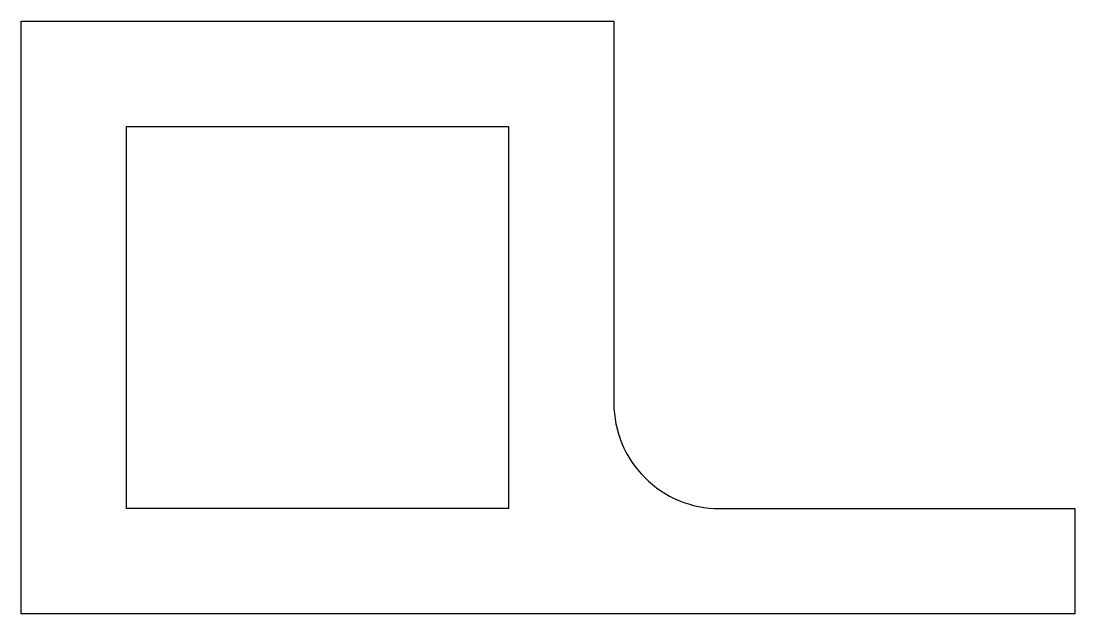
# Model space of a CAD drawing. Extents: x 197.5 to 277.5, y 227.2 to 272.2.
import ezdxf

# ---------------------------------------------------------------- set-up
doc = ezdxf.new("R2010")
doc.units = 0
doc.layers.add('ANA', color=220, linetype='CONTINUOUS')

msp = doc.modelspace()

# ---------------------------------------------------------------- linework, layer by layer
at = {"layer": 'ANA'}
msp.add_lwpolyline([(242.489, 272.164), (242.489, 243.164, 0.414214), (250.489, 235.164), (277.489, 235.164), (277.489, 227.164), (197.489, 227.164), (197.489, 272.164)], format="xyb", close=True, dxfattribs=at)
msp.add_lwpolyline([(205.489, 264.164), (234.489, 264.164), (234.489, 235.164), (205.489, 235.164)], close=True, dxfattribs=at)

doc.saveas('drawing.dxf')
